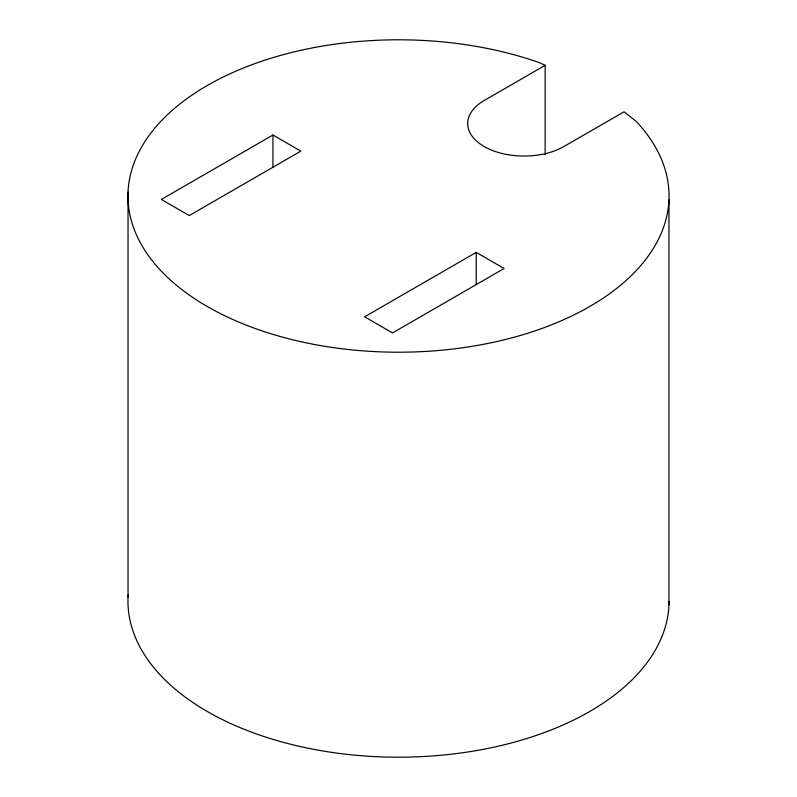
<?xml version="1.0" encoding="UTF-8"?>
<svg xmlns="http://www.w3.org/2000/svg" width="797" height="797" viewBox="0 0 797 797"><rect width="100%" height="100%" fill="white"/><g stroke="black" fill="none" stroke-linecap="round" stroke-linejoin="round"><path stroke-width="1.2" d="M272.953 135.022L161.353 199.449L189.258 215.559L300.848 151.131L272.953 135.022L272.953 167.32M545.148 65.314L484.187 100.512A56.368 32.538 0 0 0 484.187 146.528A56.368 32.538 0 0 0 563.907 146.528L624.091 111.779L636.136 121.333A270.552 156.202 0 0 1 438.748 350.471A270.552 156.202 0 0 1 133.328 165.009A270.552 156.202 0 0 1 539.639 62.734L545.148 65.314L545.148 154.757M476.217 252.38L364.618 316.808L392.522 332.917L504.122 268.489L476.217 252.38L476.217 284.678M668.962 199.937L668.962 604.933M128.038 192.067L128.038 597.063M669.052 601.356A270.552 156.202 0 0 1 392.712 757.16A270.552 156.202 0 0 1 128.168 594.682"/></g></svg>
